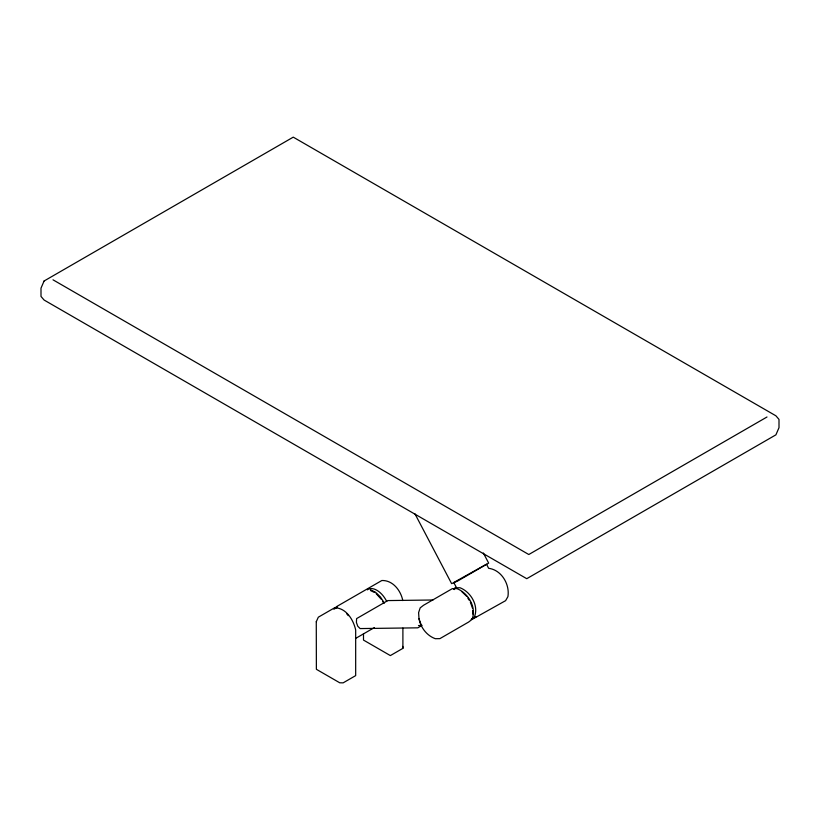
<?xml version="1.0" encoding="UTF-8"?>
<svg xmlns="http://www.w3.org/2000/svg" width="820" height="820" viewBox="0 0 820 820"><rect width="100%" height="100%" fill="white"/><g stroke="black" fill="none" stroke-linecap="round" stroke-linejoin="round"><path stroke-width="1.23" d="M363.496 633.747L363.496 640.082L390.361 655.59L402.897 648.353L402.897 628.079M454.229 589.58L455.951 586.587L453.747 582.507L486.516 564.18L488.617 568.301C501.481 569.89 509.978 584.342 507.908 596.663L505.612 600.66L472.945 618.946M333.627 608.983L336.969 606.39L381.853 580.509C392.893 580.119 400.857 590.625 402.794 600.588M471.213 619.479L474.38 617.009C479.013 605.755 470.854 591.958 460.02 587.745L455.674 587.797M334.427 608.932L337.379 607.23M355.542 638.462L374.361 627.597M453.521 589.057L456.473 587.356M766.997 416.99L528.797 554.515L53.003 279.815M422.115 625.342L417.81 627.833L360.113 628.571L357.745 626.213L356.413 622.431L356.597 618.608L387.819 600.578L432.981 599.994M472.617 618.085L476.307 616.507L471.51 618.997M418.456 625.547L421.347 625.434M370.332 589.713L375.468 592.204L380.367 596.857L384.283 602.977M370.517 590.554L374.412 592.44M461.947 591.814L466.601 596.232M376.165 593.649L381.279 599.276M467.841 598.169L469.081 600.107M382.52 601.214L383.76 603.151M483.349 552.987L488.669 563.114L457.447 581.144L451.615 583.635L414.971 513.853M470.321 602.044L472.545 608.358M419.01 618.782C420.67 627.556 426.779 635.623 435.307 638.698L439.889 638.636L468.671 622.021L472.012 619.428C476.881 607.569 468.292 593.034 456.894 588.606L452.302 588.657L423.52 605.283L420.178 607.876L418.6 612.622L419.01 618.782L420.957 624.317M472.699 610.695L472.935 614.211M402.794 646.396L402.897 648.353M346.839 614.006A17.722 10.229 60 0 1 348.305 615.666M367.339 589.846A17.722 10.229 60 0 1 386.712 601.449M316.274 621.714L316.377 669.304L339.746 682.793L343.139 682.855L355.675 675.618L355.675 629.986C353.451 619.838 346.194 607.845 334.632 607.774L318.324 617.193L316.274 621.714M44.085 281.004L41 288.168L41 296.42L44.085 300.028L526.747 578.694L775.915 434.836L779 427.671L779 419.409L775.915 415.812L293.252 137.145L44.085 281.004"/></g></svg>
